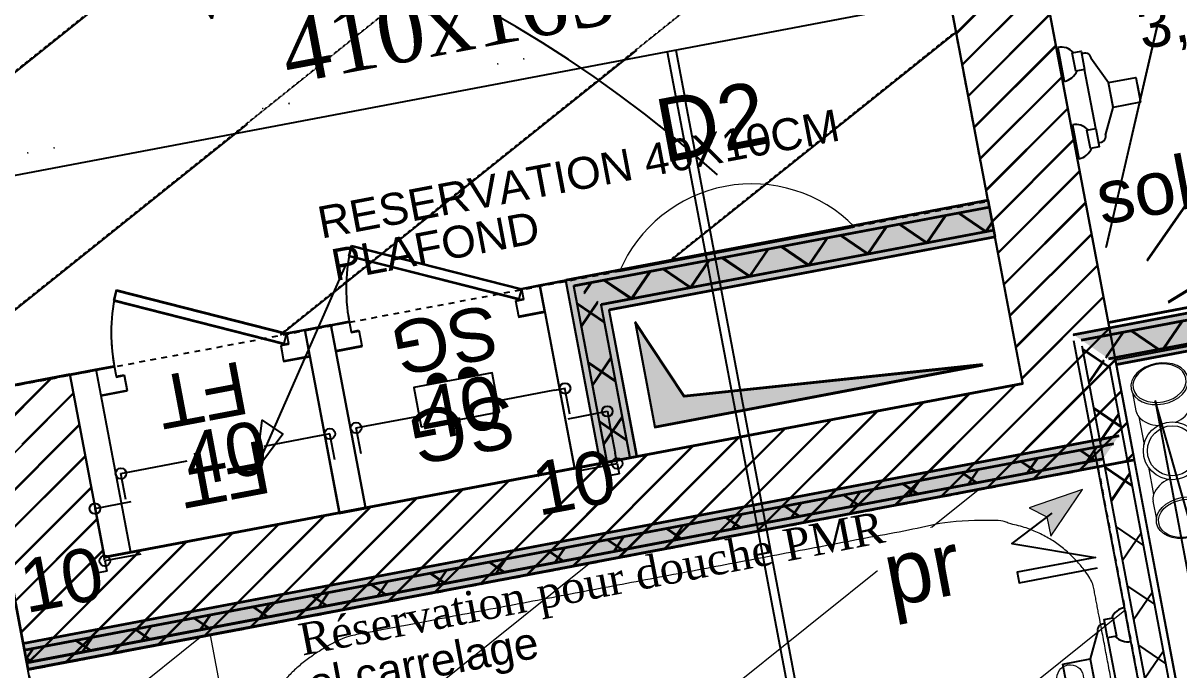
# Model space of a CAD drawing. Header units: centimetres. Extents: x 209280 to 319866, y -365283 to -277503.
# Drawn here: x 244386 to 246561, y -331885 to -330668 of the extents above; entities that cross this region are included whole.
import ezdxf

# ---------------------------------------------------------------- set-up
doc = ezdxf.new("R2010")
doc.units = ezdxf.units.CM
doc.header["$PDMODE"] = 67
doc.linetypes.add('Style de ligne -1', pattern=[0.41664, 0.20828, -0.20836])
doc.layers.get('0').update_dxf_attribs({"color": 252})
for name, color, linetype, lineweight in [('0-PROJET-CLOISONS', 7, 'Continuous', 5), ('0-PROJET-FAUX PLAFOND', 251, 'Style de ligne -1', 5), ('0-PROJET-Gaines', 7, 'Continuous', 13), ('0-PROJET-MUR BETON', 7, 'Continuous', 35), ('0-PROJET-SANITAIRES', 7, 'Continuous', 5), ('prlm-ELEC-CFO', 1, 'Continuous', 25), ('RESERAVTION', 5, 'Continuous', 25), ('RESERVATION', 5, 'Continuous', 25)]:
    doc.layers.add(name, color=color, linetype=linetype, lineweight=lineweight)
for name, color, linetype in [('3-BAT C-Niveau 1', 252, 'Continuous'), ('prlm-EAU-CHU', 42, 'Continuous'), ('prlm-GT', 242, 'Continuous'), ('prlm-MOD', 64, 'Continuous'), ('prlm-MOD-PB', 123, 'Continuous'), ('prlm-VMC', 93, 'Continuous')]:
    doc.layers.add(name, color=color, linetype=linetype)
doc.styles.add('Arial', font='arial.ttf')
doc.styles.add('Geneva', font='arial.ttf')
doc.styles.add('Helvetica', font='arial.ttf')
doc.styles.add('prlm-elec-cfo', font='comic.ttf', dxfattribs={"height": 12})
doc.styles.add('prlm-vmc', font='pala.ttf', dxfattribs={"height": 14})
doc.dimstyles.get("Standard").update_dxf_attribs({"dimtxt": 100, "dimasz": 20, "dimexe": 0.18, "dimexo": 0.0625, "dimgap": 0, "dimtad": 0, "dimtoh": 1, "dimdec": 0, "dimlfac": 0.1, "dimzin": 0, "dimdsep": 46, "dimtxsty": 'Arial', "dimblk": 'ORIGIN', "dimcen": 0.09, "dimclrd": 256, "dimclre": 256, "dimclrt": 256, "dimadec": 0, "dimazin": 0, "dimtfac": 1, "dimtdec": 0, "dimtofl": 0, "dimtmove": 0, "dimatfit": 3, "dimldrblk": 'ORIGIN', "dimfxl": 1, "dimtolj": 1, "dimtzin": 0, "dimlwd": -1, "dimlwe": 25, "dimarcsym": 0})
pattern_1 = [(45, (89146.82, 134700.79), (-31.2347524, 39.0434405), [])]
pattern_2 = [(218.65981, (88960.93, 134700.8), (-199.24783, 287.75041), [])]
pattern_3 = [(55.7236, (6518.8, 6705.9), (-1487.395, 1013.734), []), (55.7236, (6617.1, 6724.5), (-1487.395, 1013.734), []), (55.7236, (6715.3, 6743.1), (-1487.395, 1013.734), [])]

# ---------------------------------------------------------------- blocks, each defined once
blk = doc.blocks.new('xi.lumD2')
at = {"layer": 'prlm-ELEC-CFO', "color": 0}
blk.add_line((0, 22.49), (0, -22.49), dxfattribs=at)
at = {"layer": 'prlm-ELEC-CFO', "color": 0, "linetype": 'ByBlock', "lineweight": 13}
blk.add_arc((-15.08, 0), 27.08, 303.8441, 56.1559, dxfattribs=at)
blk = doc.blocks.new('xi.dchrob')
at = {"layer": 'prlm-MOD', "color": 161}
for p, q in [((8.16, -2.3), (8.16, 2.3)), ((13.38, 1.16), (13.38, -1.16))]:
    blk.add_line(p, q, dxfattribs=at)
for points in [[(0, 10.66), (0, 4.16)], [(5.77, 7.56), (8.16, 2.38)], [(4.19, -5.66), (4.19, 5.66)], [(0, -4.16), (0, -10.66)], [(5.77, -7.26), (8.16, -2.37)]]:
    blk.add_lwpolyline(points, dxfattribs=at)
for points in [[(2.5, 9.16), (4.19, 9.16), (4.19, 5.66), (2.5, 5.66)], [(13.38, -2.37), (8.16, -2.37), (8.16, 2.38), (13.38, 2.38)], [(2.5, -5.66), (4.19, -5.66), (4.19, -9.16), (2.5, -9.16)]]:
    blk.add_lwpolyline(points, close=True, dxfattribs=at)
for centre, radius, start, end in [((0, 7.41), 3.25, 32.579, 90), ((4.65, 7.56), 1.13, 0, 114.0743), ((0, 7.41), 3.25, 270, 327.421), ((0, -7.41), 3.25, 32.579, 90), ((4.65, -7.26), 1.13, 245.9257, 360), ((0, -7.41), 3.25, 270, 327.421)]:
    blk.add_arc(centre, radius, start, end, dxfattribs=at)
blk = doc.blocks.new('xi.cee2')
at = {"layer": 'prlm-EAU-CHU', "color": 0, "lineweight": 13}
for p, q in [((-8.66, 5.34), (-12.09, 5.34)), ((-2.17, 5), (-7.43, 5)), ((7.43, 5), (2.17, 5)), ((12.09, 5.34), (8.66, 5.34)), ((-12.09, -5.34), (-8.66, -5.34)), ((-7.43, -5), (-2.17, -5)), ((2.17, -5), (7.43, -5)), ((8.66, -5.34), (12.09, -5.34))]:
    blk.add_line(p, q, dxfattribs=at)
for radius in [5.45, 4.69]:
    blk.add_circle((0, 0), radius, dxfattribs=at)
for centre, radius, start, end in [((-8.8, 2.45), 2.89, 61.5716, 87.1026), ((-9.99, 0.84), 4.88, 9.9757, 58.4084), ((9.99, 0.84), 4.88, 121.5916, 170.0243), ((8.8, 2.45), 2.89, 92.8974, 118.4284), ((-9.99, -0.84), 4.88, 301.5916, 350.0243), ((9.99, -0.84), 4.88, 189.9757, 238.4084), ((-8.8, -2.45), 2.89, 272.8974, 298.4284), ((8.8, -2.45), 2.89, 241.5716, 267.1026)]:
    blk.add_arc(centre, radius, start, end, dxfattribs=at)
at = {"layer": 'prlm-EAU-CHU', "color": 0, "lineweight": 13, "extrusion": (0, 0, -1)}
for centre, major_axis, ratio in [((-12.84, 0), (0, -5.45), 0.707316), ((-12.94, 0), (0, -5.05), 0.706972)]:
    blk.add_ellipse(centre, major_axis=major_axis, ratio=ratio, dxfattribs=at)
at = {"layer": 'prlm-EAU-CHU', "color": 0, "lineweight": 13}
for centre, major_axis, ratio in [((12.84, 0), (0, -5.45), 0.707316), ((12.94, 0), (0, -5.05), 0.706972)]:
    blk.add_ellipse(centre, major_axis=major_axis, ratio=ratio, dxfattribs=at)
blk = doc.blocks.new('xi.PR')
at = {"layer": 'prlm-ELEC-CFO', "lineweight": 5}
blk.add_hatch(color=0, dxfattribs=at).paths.add_polyline_path([(-3, 6), (-0.1, 3.7), (0, 0), (7.5, 7.5)])
at = {"layer": 'prlm-ELEC-CFO', "color": 0, "lineweight": 5, "flags": 128}
blk.add_lwpolyline([(-3, 6), (-0.1, 3.7), (0, 0), (7.5, 7.5)], close=True, dxfattribs=at)
at = {"layer": 'prlm-ELEC-CFO', "color": 0}
blk.add_lwpolyline([(0.95, 4.23), (-7.5, 0), (7.5, -5.5), (-7.5, -5.5), (-7.5, -7.5), (7.5, -7.5)], dxfattribs=at)
blk = doc.blocks.new('xi.pcsg')
at = {"color": 0}
blk.add_wipeout([(-7.5, 7.5), (7.5, 7.5), (7.5, 0), (-7.5, 0)], dxfattribs=at).dxf.layer = 'prlm-ELEC-CFO'
at = {"layer": 'prlm-ELEC-CFO', "color": 0, "linetype": 'ByBlock', "lineweight": 5, "const_width": 2}
for points in [[(-2, 7.5, 1), (-4, 7.5)], [(4, 7.5, 1), (2, 7.5)]]:
    blk.add_lwpolyline(points, format="xyb", dxfattribs=at)
at = {"layer": 'prlm-ELEC-CFO', "color": 0}
blk.add_lwpolyline([(-7.5, 0), (7.5, 0), (7.5, 7.5), (-7.5, 7.5)], close=True, dxfattribs=at)
blk = doc.blocks.new('_Origin')
at = {"color": 0, "linetype": 'ByBlock', "lineweight": -2}
blk.add_line((0, 0), (-1, 0), dxfattribs=at)
blk.add_circle((0, 0), 0.5, dxfattribs=at)
blk = doc.blocks.new('*D557')
at = {"layer": 'Defpoints', "color": 0, "transparency": 16777216}
for p in [(245405.6, -331355.1), (245414.8, -331404), (245021.8, -331478.4)]:
    blk.add_point(p, dxfattribs=at)
at = {"layer": 'RESERAVTION', "transparency": 16777216}
for p, q in [((245385.9, -331358.8), (245281.2, -331378.6)), ((245032.2, -331425.8), (245136.9, -331405.9))]:
    blk.add_line(p, q, dxfattribs=at)
at = {"layer": 'RESERAVTION', "lineweight": 25, "transparency": 16777216}
for p, q in [((245414.8, -331403.9), (245405.5, -331354.9)), ((245021.8, -331478.4), (245012.5, -331429.3))]:
    blk.add_line(p, q, dxfattribs=at)
at = {"layer": 'RESERAVTION', "transparency": 16777216, "xscale": 20, "yscale": 20, "zscale": 20}
for p, rotation in [((245405.6, -331355.1), 10.72360141139326), ((245012.5, -331429.5), 190.7236014113933)]:
    blk.add_blockref('_Origin', p, dxfattribs=dict(at, rotation=rotation))
at = {"layer": 'RESERAVTION', "transparency": 16777216, "insert": (245209, -331392.3), "char_height": 100, "attachment_point": 5, "rotation": 10.7236, "style": 'Arial'}
blk.add_mtext('\\A1;40', dxfattribs=at)
blk = doc.blocks.new('*D560')
at = {"layer": 'Defpoints', "color": 0, "transparency": 16777216}
for p in [(245411.5, -331412.3), (245430.1, -331510.6), (245503.8, -331496.6)]:
    blk.add_point(p, dxfattribs=at)
at = {"layer": 'RESERAVTION', "lineweight": 25, "transparency": 16777216}
for p, q in [((245411.6, -331412.3), (245485.4, -331398.3)), ((245430.2, -331510.5), (245504, -331496.6))]:
    blk.add_line(p, q, dxfattribs=at)
at = {"layer": 'RESERAVTION', "transparency": 16777216}
for p, q in [((245488.9, -331418), (245500.1, -331476.9)), ((245507.5, -331516.2), (245487.9, -331520)), ((245503.8, -331496.6), (245507.5, -331516.2))]:
    blk.add_line(p, q, dxfattribs=at)
at = {"layer": 'RESERAVTION', "transparency": 16777216, "xscale": 20, "yscale": 20, "zscale": 20}
for p, rotation in [((245485.2, -331398.3), 100.7236014113933), ((245503.8, -331496.6), 280.7236014113932)]:
    blk.add_blockref('_Origin', p, dxfattribs=dict(at, rotation=rotation))
at = {"layer": 'RESERAVTION', "transparency": 16777216, "insert": (245422.3, -331532.4), "char_height": 100, "attachment_point": 5, "rotation": 10.7236, "style": 'Arial'}
blk.add_mtext('\\A1;10', dxfattribs=at)
blk = doc.blocks.new('*D561')
at = {"layer": 'Defpoints', "color": 0, "transparency": 16777216}
for p in [(244962.9, -331440.7), (244972.1, -331489.7), (244579.1, -331564.1)]:
    blk.add_point(p, dxfattribs=at)
at = {"layer": 'RESERAVTION', "transparency": 16777216}
for p, q in [((244943.2, -331444.4), (244838.6, -331464.3)), ((244589.5, -331511.4), (244694.2, -331491.6))]:
    blk.add_line(p, q, dxfattribs=at)
at = {"layer": 'RESERAVTION', "lineweight": 25, "transparency": 16777216}
for p, q in [((244972.1, -331489.6), (244962.8, -331440.6)), ((244579.1, -331564), (244569.8, -331515))]:
    blk.add_line(p, q, dxfattribs=at)
at = {"layer": 'RESERAVTION', "transparency": 16777216, "xscale": 20, "yscale": 20, "zscale": 20}
for p, rotation in [((244962.9, -331440.7), 10.72360141139326), ((244569.9, -331515.2), 190.7236014113933)]:
    blk.add_blockref('_Origin', p, dxfattribs=dict(at, rotation=rotation))
at = {"layer": 'RESERAVTION', "transparency": 16777216, "insert": (244766.4, -331477.9), "char_height": 100, "attachment_point": 5, "rotation": 10.7236, "style": 'Arial'}
blk.add_mtext('\\A1;40', dxfattribs=at)
blk = doc.blocks.new('*D562')
at = {"layer": 'Defpoints', "color": 0, "transparency": 16777216}
for p in [(244588.6, -331568.6), (244607.2, -331666.9), (244539.6, -331679.7)]:
    blk.add_point(p, dxfattribs=at)
at = {"layer": 'RESERAVTION', "lineweight": 25, "transparency": 16777216}
for p, q in [((244588.5, -331568.6), (244520.8, -331581.5)), ((244607.1, -331666.9), (244539.4, -331679.7))]:
    blk.add_line(p, q, dxfattribs=at)
at = {"layer": 'RESERAVTION', "transparency": 16777216}
for p, q in [((244524.7, -331601.1), (244535.9, -331660)), ((244539.6, -331679.7), (244543.3, -331699.3)), ((244543.3, -331699.3), (244523.7, -331703.1))]:
    blk.add_line(p, q, dxfattribs=at)
at = {"layer": 'RESERAVTION', "transparency": 16777216, "xscale": 20, "yscale": 20, "zscale": 20}
for p, rotation in [((244521, -331581.4), 100.7236014113933), ((244539.6, -331679.7), 280.7236014113932)]:
    blk.add_blockref('_Origin', p, dxfattribs=dict(at, rotation=rotation))
at = {"layer": 'RESERAVTION', "transparency": 16777216, "insert": (244458.1, -331715.5), "char_height": 100, "attachment_point": 5, "rotation": 10.7236, "style": 'Arial'}
blk.add_mtext('\\A1;10', dxfattribs=at)
blk = doc.blocks.new('Baignoire 175x75')
at = {"linetype": 'Continuous', "lineweight": 18, "flags": 128}
blk.add_lwpolyline([(0, 0), (170, 0), (170, -75), (0, -75)], close=True, dxfattribs=at)
at = {"linetype": 'Continuous', "lineweight": 18}
blk.add_ellipse((12.5, -37), major_axis=(2.5, 0), ratio=1, dxfattribs=at)
blk.add_open_spline([(140.1, -5), (146.77, -5), (158.33, -10.35), (165, -19.6), (165, -37.5), (165, -55.4), (158.33, -64.65), (146.77, -70), (85, -70), (23.23, -70), (11.67, -64.65), (5, -55.4), (5, -37.5), (5, -19.6), (11.67, -10.35), (23.23, -5), (83.33, -5), (140.1, -5)], degree=2, knots=[0, 0, 0, 0.017264, 0.034528, 0.051791, 0.150116, 0.16738, 0.184644, 0.201908, 0.504316, 0.52158, 0.538843, 0.556107, 0.654432, 0.671696, 0.68896, 0.706224, 1, 1, 1], dxfattribs=at)
blk = doc.blocks.new('Groupe-166-1')
at = {"linetype": 'Continuous'}
for p, q in [((15746.32, -46579.07), (15756.02, -46537.15)), ((15754.02, -46581.59), (15779.63, -46544.7)), ((15758.04, -46589.42), (15791.79, -46568.74))]:
    blk.add_line(p, q, dxfattribs=at)
at = {"linetype": 'Continuous', "flags": 128}
blk.add_lwpolyline([(15810.45, -46499.81), (15825.34, -46578.41), (15746.74, -46593.3), (15731.85, -46514.7)], close=True, dxfattribs=at)

msp = doc.modelspace()

# ---------------------------------------------------------------- hatches: boundary and pattern name
at = {"linetype": 'Continuous'}
h = msp.add_hatch(dxfattribs=at)
h.set_pattern_fill('02_ISOLANT', color=256, scale=10, angle=-169.276405, style=0, pattern_type=2)
h.set_pattern_definition([(235.723595, (88960.93, 134700.79), (66.106423, -45.054865), []), (325.723595, (88960.93, 134700.79), (-45.054865, -66.106423), [])])
h.paths.add_polyline_path([(247180.717, -331158.465), (247215.761, -331107.047), (246376.675, -331265.952), (246428.094, -331300.996)])
h = msp.add_hatch(dxfattribs=at)
h.set_pattern_fill('02_ISOLANT', color=256, scale=10, angle=100.723595, style=0, pattern_type=2)
h.set_pattern_definition([(145.723595, (88960.93, 134700.79), (-45.054865, -66.106423), []), (235.723595, (88960.93, 134700.79), (-66.106423, 45.054865), [])])
h.paths.add_polyline_path([(246572.715, -332301.124), (246607.759, -332249.705), (246429.955, -331310.821), (246378.536, -331275.777)])
h = msp.add_hatch(dxfattribs=at)
h.set_pattern_fill('02_ISOLANT', color=256, scale=10, angle=10.723595, style=0, pattern_type=2)
h.set_pattern_definition([(55.723595, (88960.93, 134700.79), (-66.106423, 45.054865), []), (145.723595, (88960.93, 134700.79), (45.054865, 66.106423), [])])
h.paths.add_polyline_path([(244388.387, -331848.383), (244392.852, -331871.964), (246418.783, -331488.296), (246437.898, -331460.249)])
at = {"layer": '0-PROJET-Gaines', "lineweight": 25}
msp.add_hatch(color=256, dxfattribs=at).paths.add_polyline_path([(245537.595, -331229.764), (245574.876, -331426.625), (246191.31, -331309.886), (245629.942, -331369.266)])
at = {"layer": '3-BAT C-Niveau 1', "linetype": 'Continuous'}
h = msp.add_hatch(dxfattribs=at)
h.set_pattern_fill('MURS MACONNERIE-2', color=256, scale=10, style=0, pattern_type=2)
h.set_pattern_definition(pattern_1)
h.paths.add_polyline_path([(246266.896, -331347.307), (246477.251, -331490.7), (246114.332, -329574.329), (245970.968, -329784.678)])
at = {"layer": '3-BAT C-Niveau 1', "linetype": 'Continuous', "lineweight": 18}
h = msp.add_hatch(dxfattribs=at)
h.set_pattern_fill('BA 13', color=9, scale=10, style=0, pattern_type=2)
h.set_pattern_definition(pattern_2)
h.paths.add_polyline_path([(245970.968, -329784.679), (237681.846, -331354.568), (237912.586, -332572.975), (246201.704, -331003.062)])
at = {"layer": '3-BAT C-Niveau 1', "linetype": 'Continuous'}
h = msp.add_hatch(dxfattribs=at)
h.set_pattern_fill('02_ISOLANT', color=256, scale=10, angle=-169.276405, style=0, pattern_type=2)
h.set_pattern_definition([(235.723595, (88960.93, 134700.79), (66.106423, -45.054865), []), (325.723595, (88960.93, 134700.79), (-45.054865, -66.106423), [])])
h.paths.add_polyline_path([(246212.212, -331058.549), (246204.024, -331015.317), (245422.115, -331163.394), (245473.527, -331198.44)])
h = msp.add_hatch(dxfattribs=at)
h.set_pattern_fill('02_ISOLANT', color=256, scale=10, angle=100.714111, style=0, pattern_type=2)
h.set_pattern_definition([(145.714111, (88960.93, 134700.79), (-45.065806, -66.098965), []), (235.714111, (88960.93, 134700.79), (-66.098965, 45.065806), [])])
h.paths.add_polyline_path([(245484.907, -331495.265), (245528.14, -331487.085), (245473.527, -331198.44), (245422.115, -331163.394)])
h = msp.add_hatch(dxfattribs=at)
h.set_pattern_fill('MURS MACONNERIE-2', color=256, scale=10, style=0, pattern_type=2)
h.set_pattern_definition(pattern_1)
h.paths.add_polyline_path([(244330.134, -331540.786), (244473.498, -331330.436), (243036.386, -331602.594), (243069.878, -331779.451)])
h = msp.add_hatch(dxfattribs=at)
h.set_pattern_fill('MURS MACONNERIE-2', color=256, scale=10, style=0, pattern_type=2)
h.set_pattern_definition(pattern_1)
h.paths.add_polyline_path([(244473.498, -331330.436), (244330.134, -331540.786), (244395.251, -331884.629), (244538.62, -331674.309)])
h = msp.add_hatch(dxfattribs=at)
h.set_pattern_fill('MURS MACONNERIE-2', color=256, scale=10, style=0, pattern_type=2)
h.set_pattern_definition(pattern_1)
h.paths.add_polyline_path([(246477.251, -331490.7), (246266.896, -331347.307), (244538.62, -331674.309), (244395.251, -331884.629)])
at = {"layer": '3-BAT C-Niveau 1', "linetype": 'Continuous', "lineweight": 18}
h = msp.add_hatch(dxfattribs=at)
h.set_pattern_fill('BA 13', color=9, scale=10, style=0, pattern_type=2)
h.set_pattern_definition(pattern_2)
h.paths.add_polyline_path([(246408.426, -331503.471), (246520.896, -332097.359), (246562.361, -332316.316), (247230.085, -332189.863), (247230.07, -332189.785), (249696.52, -331722.657), (249967.919, -333155.76), (247513.039, -333620.873), (247493.323, -333516.781), (246259.599, -333750.42), (246287.513, -333897.8), (245732.232, -334002.959), (245741.653, -334052.522), (247481.412, -333722.59), (247704.693, -334901.614), (244779.661, -335455.533), (244908.283, -336115.278), (243821.031, -336321.18), (243695.772, -335659.761), (242737.804, -335841.18), (242514.7, -334663.095), (243942.955, -334392.615), (243933.668, -334343.567), (243894.394, -334351.007), (243602.567, -332810.333), (244486.359, -332640.133), (244778.648, -334183.547), (244828.817, -334174.046), (244395.268, -331884.72)])
at = {"layer": 'RESERAVTION'}
h = msp.add_hatch(dxfattribs=at)
h.set_pattern_fill('JIS_RC_18', color=256, scale=100)
h.set_pattern_definition(pattern_3)
h.paths.add_polyline_path([(244960.544, -331498.476), (244644.606, -331558.308), (244637.042, -331568.527), (244640.424, -331560.825), (244640.65, -331559.057), (244579.861, -331570.569), (244597.972, -331666.207), (244978.656, -331594.114)])

# ---------------------------------------------------------------- linework, layer by layer
at = {"lineweight": 25}
for p, q in [((246145.641, -330703.816), (246145.592, -330703.825)), ((244444.008, -330902.791), (244443.959, -330902.8)), ((244444.008, -330902.791), (244444.057, -330902.782)), ((244394.881, -330912.094), (244394.93, -330912.085)), ((246370.626, -330924.466), (246370.676, -330924.457)), ((245812.205, -331601.249), (245812.215, -331601.299))]:
    msp.add_line(p, q, dxfattribs=at)
at = {"linetype": 'Continuous', "lineweight": 18}
for p, q in [((244998.651, -331107.489), (245003.583, -331088.107)), ((244998.709, -331107.8), (245003.641, -331088.417)), ((245003.583, -331088.107), (245323.392, -331169.485)), ((245003.641, -331088.417), (245323.45, -331169.795)), ((245318.46, -331188.867), (244998.651, -331107.489)), ((245318.518, -331189.178), (244998.709, -331107.8)), ((245357.781, -331162.972), (245323.392, -331169.485)), ((245357.839, -331163.283), (245323.45, -331169.795)), ((245367.084, -331212.099), (245357.781, -331162.972)), ((245367.143, -331212.41), (245357.839, -331163.283)), ((244556.51, -331191.221), (244561.442, -331171.839)), ((244556.568, -331191.532), (244561.5, -331172.149)), ((244561.442, -331171.839), (244881.25, -331253.217)), ((244561.5, -331172.149), (244881.309, -331253.527)), ((245327.113, -331189.135), (245312.375, -331191.926)), ((245327.172, -331189.446), (245312.434, -331192.237)), ((245323.392, -331169.485), (245318.46, -331188.867)), ((245323.45, -331169.795), (245318.518, -331189.178)), ((245323.392, -331169.485), (245327.113, -331189.135)), ((245323.45, -331169.795), (245327.172, -331189.446)), ((244876.318, -331272.599), (244556.51, -331191.221)), ((244876.377, -331272.91), (244556.568, -331191.532)), ((245312.375, -331191.926), (245317.957, -331221.402)), ((245312.434, -331192.237), (245318.016, -331221.713)), ((245317.957, -331221.402), (245367.084, -331212.099)), ((244964.766, -331237.401), (244999.155, -331230.888)), ((244964.824, -331237.711), (244999.213, -331231.199)), ((244999.155, -331230.888), (245002.876, -331250.539)), ((244999.213, -331231.199), (245002.935, -331250.85)), ((245318.016, -331221.713), (245367.143, -331212.41)), ((244881.25, -331253.217), (244876.318, -331272.599)), ((244881.309, -331253.527), (244876.377, -331272.91)), ((244915.639, -331246.704), (244881.25, -331253.217)), ((244881.25, -331253.217), (244884.972, -331272.867)), ((244915.698, -331247.015), (244881.309, -331253.527)), ((244881.309, -331253.527), (244885.03, -331273.178)), ((244924.943, -331295.831), (244915.639, -331246.704)), ((244925.001, -331296.142), (244915.698, -331247.015)), ((244964.766, -331237.401), (244974.07, -331286.527)), ((244964.824, -331237.711), (244974.128, -331286.838)), ((245002.876, -331250.539), (245017.614, -331247.748)), ((245002.935, -331250.85), (245017.673, -331248.058)), ((245017.614, -331247.748), (245023.196, -331277.224)), ((245017.673, -331248.058), (245023.255, -331277.535)), ((244884.972, -331272.867), (244870.234, -331275.658)), ((244870.234, -331275.658), (244875.816, -331305.134)), ((244885.03, -331273.178), (244870.292, -331275.969)), ((244870.292, -331275.969), (244875.874, -331305.445)), ((245023.196, -331277.224), (244974.07, -331286.527)), ((244875.816, -331305.134), (244924.943, -331295.831)), ((244875.874, -331305.445), (244925.001, -331296.142)), ((245023.255, -331277.535), (244974.128, -331286.838)), ((244522.625, -331321.133), (244557.014, -331314.62)), ((244522.683, -331321.443), (244557.072, -331314.931)), ((244557.014, -331314.62), (244560.735, -331334.271)), ((244557.072, -331314.931), (244560.793, -331334.582)), ((244522.625, -331321.133), (244531.928, -331370.259)), ((244522.683, -331321.443), (244531.987, -331370.57)), ((244560.735, -331334.271), (244575.473, -331331.48)), ((244560.793, -331334.582), (244575.531, -331331.791)), ((244575.473, -331331.48), (244581.055, -331360.956)), ((244575.531, -331331.791), (244581.114, -331361.267)), ((244581.055, -331360.956), (244531.928, -331370.259)), ((244581.114, -331361.267), (244531.987, -331370.57)), ((245422.906, -331506.86), (245029.891, -331581.288)), ((245422.964, -331507.17), (245029.949, -331581.599)), ((244980.764, -331590.592), (244587.75, -331665.02)), ((244980.823, -331590.903), (244587.808, -331665.331))]:
    msp.add_line(p, q, dxfattribs=at)
at = {"linetype": 'Continuous', "lineweight": 25}
for p, q in [((247226.115, -331091.855), (246361.484, -331255.598)), ((247170.363, -331173.657), (246443.286, -331311.35)), ((246562.361, -332316.316), (246363.344, -331265.423)), ((246618.113, -332234.513), (246445.147, -331321.175)), ((244385.968, -331835.61), (246448.252, -331445.058)), ((244395.271, -331884.737), (246408.429, -331503.488))]:
    msp.add_line(p, q, dxfattribs=at)
at = {"linetype": 'Continuous'}
for p, q in [((247215.761, -331107.047), (246376.675, -331265.952)), ((247215.761, -331107.047), (246376.675, -331265.952)), ((247180.717, -331158.465), (246428.094, -331300.996)), ((247180.717, -331158.465), (246428.094, -331300.996)), ((247170.363, -331173.657), (246443.286, -331311.35)), ((246562.361, -332316.316), (246363.344, -331265.423)), ((246572.715, -332301.124), (246378.536, -331275.777)), ((246572.715, -332301.124), (246378.536, -331275.777)), ((246607.759, -332249.705), (246429.955, -331310.821)), ((246607.759, -332249.705), (246429.955, -331310.821)), ((244385.968, -331835.61), (246448.252, -331445.058)), ((244388.387, -331848.383), (246437.898, -331460.249)), ((244388.387, -331848.383), (246437.898, -331460.249)), ((244318.156, -331483.237), (244463.226, -332249.266)), ((244392.852, -331871.964), (246418.783, -331488.296)), ((244392.852, -331871.964), (246418.783, -331488.296))]:
    msp.add_line(p, q, dxfattribs=at)
at = {"linetype": 'Continuous', "lineweight": 18, "flags": 128}
for points in [[(245357.781, -331162.972), (245422.906, -331506.86), (245472.032, -331497.556), (245406.907, -331153.668)], [(245357.839, -331163.283), (245422.964, -331507.17), (245472.091, -331497.867), (245406.966, -331153.979)], [(244915.639, -331246.704), (244964.766, -331237.401), (245029.891, -331581.288), (244980.764, -331590.592)], [(244915.639, -331246.704), (244980.764, -331590.592), (245029.891, -331581.288), (244964.766, -331237.401)], [(244915.698, -331247.015), (244964.824, -331237.711), (245029.949, -331581.599), (244980.823, -331590.903)], [(244915.698, -331247.015), (244980.823, -331590.903), (245029.949, -331581.599), (244964.824, -331237.711)], [(244473.498, -331330.436), (244522.625, -331321.133), (244587.75, -331665.02), (244538.623, -331674.324)], [(244473.556, -331330.747), (244522.683, -331321.443), (244587.808, -331665.331), (244538.681, -331674.635)]]:
    msp.add_lwpolyline(points, close=True, dxfattribs=at)
at = {"linetype": 'Continuous', "flags": 128}
msp.add_lwpolyline([(246516.233, -331377.665), (246663.863, -332157.214), (247238.646, -332048.362), (246712.771, -332066.144)], close=True, dxfattribs=at)
at = {"lineweight": 25}
for centre in [(246145.641, -330703.816), (244444.008, -330902.791), (244444.008, -330902.791), (244394.881, -330912.094), (246370.626, -330924.466), (245812.205, -331601.249)]:
    msp.add_circle(centre, 0.025, dxfattribs=at)
at = {"linetype": 'Continuous', "lineweight": 18}
for centre, start, end in [((245323.392, -331169.485), 165.723595, 190.723595), ((245323.45, -331169.795), 165.723601, 190.723601), ((244881.25, -331253.217), 165.723595, 190.723595), ((244881.309, -331253.527), 165.723601, 190.723601)]:
    msp.add_arc(centre, 330, start, end, dxfattribs=at)
at = {"layer": '0-PROJET-CLOISONS', "lineweight": 25}
for p, q in [((246402.529, -331489.455), (246374.482, -331470.34)), ((246386.682, -331492.456), (246405.797, -331464.409)), ((246291.368, -331510.506), (246263.321, -331491.391)), ((246275.521, -331513.507), (246294.636, -331485.461)), ((246180.207, -331531.558), (246152.16, -331512.443)), ((246164.36, -331534.559), (246183.475, -331506.512)), ((246069.045, -331552.609), (246040.999, -331533.494)), ((246053.198, -331555.611), (246072.313, -331527.564)), ((245957.884, -331573.661), (245929.837, -331554.546)), ((245942.037, -331576.662), (245961.152, -331548.616)), ((245846.723, -331594.713), (245818.676, -331575.597)), ((245830.876, -331597.714), (245849.991, -331569.667)), ((245735.561, -331615.764), (245707.515, -331596.649)), ((245719.714, -331618.765), (245738.83, -331590.719)), ((245624.4, -331636.816), (245596.353, -331617.701)), ((245608.553, -331639.817), (245627.668, -331611.77)), ((245513.239, -331657.867), (245485.192, -331638.752)), ((245497.392, -331660.868), (245516.507, -331632.822)), ((245402.078, -331678.919), (245374.031, -331659.804)), ((245386.231, -331681.92), (245405.346, -331653.873)), ((245290.916, -331699.97), (245262.87, -331680.855)), ((245275.069, -331702.972), (245294.184, -331674.925)), ((245179.755, -331721.022), (245151.708, -331701.907)), ((245163.908, -331724.023), (245183.023, -331695.977)), ((245068.594, -331742.074), (245040.547, -331722.958)), ((245052.747, -331745.075), (245071.862, -331717.028)), ((244957.432, -331763.125), (244929.386, -331744.01)), ((244941.585, -331766.126), (244960.701, -331738.08)), ((244846.271, -331784.177), (244818.224, -331765.062)), ((244830.424, -331787.178), (244849.539, -331759.131)), ((244735.11, -331805.228), (244707.063, -331786.113)), ((244719.263, -331808.229), (244738.378, -331780.183)), ((244623.949, -331826.28), (244595.902, -331807.165)), ((244608.102, -331829.281), (244627.217, -331801.234)), ((244512.787, -331847.331), (244484.741, -331828.216)), ((244496.94, -331850.333), (244516.055, -331822.286)), ((244401.626, -331868.383), (244391.471, -331861.462)), ((244391.704, -331862.691), (244404.894, -331843.338))]:
    msp.add_line(p, q, dxfattribs=at)
at = {"layer": '0-PROJET-FAUX PLAFOND', "lineweight": 25}
msp.add_line((246201.94, -331001.098), (245971.204, -329782.715), dxfattribs=at)
at = {"layer": '0-PROJET-Gaines', "lineweight": 25}
for p, q in [((246201.841, -331000.58), (245407.161, -331151.076)), ((246204.26, -331013.353), (245422.351, -331161.43)), ((246204.26, -331013.353), (245422.351, -331161.43)), ((246201.841, -331000.58), (246214.866, -331069.358)), ((246121.674, -331028.993), (246086.629, -331080.412)), ((246146.241, -331024.341), (246197.66, -331059.385)), ((246212.447, -331056.585), (245473.763, -331196.476)), ((246212.447, -331056.585), (245473.763, -331196.476)), ((246010.512, -331050.045), (245975.468, -331101.463)), ((246035.08, -331045.392), (246086.498, -331080.437)), ((246209.672, -331041.928), (246197.791, -331059.36)), ((246214.866, -331069.358), (245488.952, -331206.83)), ((246214.866, -331069.358), (245488.952, -331206.83)), ((245899.351, -331071.096), (245864.307, -331122.515)), ((245923.918, -331066.444), (245975.337, -331101.488)), ((244998.887, -331105.525), (245003.819, -331086.143)), ((245003.819, -331086.143), (245323.628, -331167.521)), ((245788.19, -331092.148), (245753.145, -331143.567)), ((245812.757, -331087.495), (245864.176, -331122.54)), ((247226.351, -331089.891), (246361.719, -331253.634)), ((245318.696, -331186.903), (244998.887, -331105.525)), ((245677.029, -331113.199), (245641.984, -331164.618)), ((245701.596, -331108.547), (245753.014, -331143.591)), ((247215.997, -331105.083), (246376.911, -331263.988)), ((247215.997, -331105.083), (246376.911, -331263.988)), ((245565.867, -331134.251), (245530.823, -331185.67)), ((245590.434, -331129.599), (245641.853, -331164.643)), ((245323.628, -331167.521), (245318.696, -331186.903)), ((245358.017, -331161.008), (245323.628, -331167.521)), ((245323.628, -331167.521), (245327.349, -331187.171)), ((245367.32, -331210.135), (245358.017, -331161.008)), ((245472.37, -331495.718), (245407.161, -331151.076)), ((245472.37, -331495.718), (245407.161, -331151.076)), ((245485.143, -331493.301), (245422.351, -331161.43)), ((245485.143, -331493.301), (245422.351, -331161.43)), ((245454.706, -331155.303), (245441.591, -331174.545)), ((245479.273, -331150.65), (245530.692, -331185.695)), ((247180.953, -331156.501), (246428.33, -331299.032)), ((247180.953, -331156.501), (246428.33, -331299.032)), ((244556.746, -331189.257), (244561.678, -331169.875)), ((244876.554, -331270.635), (244556.746, -331189.257)), ((244561.678, -331169.875), (244881.486, -331251.253)), ((245327.349, -331187.171), (245312.611, -331189.962)), ((245312.611, -331189.962), (245318.193, -331219.439)), ((247170.599, -331171.693), (246443.522, -331309.386)), ((247170.599, -331171.693), (246443.522, -331309.386)), ((245318.193, -331219.439), (245367.32, -331210.135)), ((245480.038, -331229.643), (245428.625, -331194.59)), ((245467.101, -331191.935), (245436.59, -331236.687)), ((245528.376, -331485.121), (245473.763, -331196.476)), ((245528.376, -331485.121), (245473.763, -331196.476)), ((245541.15, -331482.704), (245488.952, -331206.83)), ((244965.002, -331235.437), (244999.391, -331228.924)), ((244999.391, -331228.924), (245003.112, -331248.575)), ((245537.595, -331229.764), (245574.876, -331426.625)), ((245629.942, -331369.266), (245537.595, -331229.764)), ((246566.919, -331228.004), (246531.875, -331279.423)), ((244881.486, -331251.253), (244876.554, -331270.635)), ((244915.875, -331244.74), (244881.486, -331251.253)), ((244881.486, -331251.253), (244885.208, -331270.903)), ((244925.179, -331293.867), (244915.875, -331244.74)), ((244965.002, -331235.437), (244974.306, -331284.564)), ((245003.112, -331248.575), (245017.85, -331245.784)), ((245017.85, -331245.784), (245023.432, -331275.26)), ((246455.758, -331249.056), (246423.801, -331295.945)), ((246471.561, -331246.063), (246522.98, -331281.107)), ((244885.208, -331270.903), (244870.47, -331273.695)), ((244870.47, -331273.695), (244876.052, -331303.171)), ((245023.432, -331275.26), (244974.306, -331284.564)), ((244876.052, -331303.171), (244925.179, -331293.867)), ((245492.676, -331296.438), (245457.623, -331347.851)), ((246431.457, -331315.543), (246380.038, -331280.499)), ((244522.861, -331319.169), (244557.25, -331312.656)), ((244522.861, -331319.169), (244532.164, -331368.296)), ((244557.25, -331312.656), (244560.971, -331332.307)), ((245501.071, -331340.808), (245449.658, -331305.755)), ((245574.876, -331426.625), (246191.31, -331309.886)), ((246191.31, -331309.886), (245629.942, -331369.266)), ((246419.818, -331301.788), (246391.843, -331342.834)), ((244560.971, -331332.307), (244575.709, -331329.516)), ((244575.709, -331329.516), (244581.291, -331358.992)), ((244581.291, -331358.992), (244532.164, -331368.296)), ((245513.709, -331407.603), (245478.656, -331459.016)), ((246452.509, -331426.705), (246401.09, -331391.66)), ((246447.939, -331402.577), (246412.895, -331453.995)), ((245522.104, -331451.973), (245470.692, -331416.92)), ((245541.15, -331482.704), (245472.37, -331495.718)), ((245423.142, -331504.896), (245030.127, -331579.324)), ((246473.56, -331537.866), (246422.141, -331502.822)), ((246468.991, -331513.738), (246433.946, -331565.157)), ((244981, -331588.628), (244587.986, -331663.056))]:
    msp.add_line(p, q, dxfattribs=at)
at = {"layer": '0-PROJET-Gaines', "lineweight": 25, "flags": 128}
for points in [[(245358.017, -331161.008), (245423.142, -331504.896), (245472.268, -331495.592), (245407.143, -331151.705)], [(244915.875, -331244.74), (244965.002, -331235.437), (245030.127, -331579.324), (244981, -331588.628)], [(244915.875, -331244.74), (244981, -331588.628), (245030.127, -331579.324), (244965.002, -331235.437)], [(244473.734, -331328.472), (244522.861, -331319.169), (244587.986, -331663.056), (244538.859, -331672.36)]]:
    msp.add_lwpolyline(points, close=True, dxfattribs=at)
at = {"layer": '0-PROJET-Gaines', "lineweight": 25}
for centre in [(245323.628, -331167.521), (244881.486, -331251.253)]:
    msp.add_arc(centre, 330, 165.723601, 190.723601, dxfattribs=at)
for points in [[(246201.841, -331000.58), (246214.866, -331069.358), (245407.161, -331151.076), (245488.952, -331206.83)], [(247226.351, -331089.891), (247170.599, -331171.693), (246361.719, -331253.634), (246443.522, -331309.386)], [(245541.15, -331482.704), (245472.37, -331495.718), (245488.952, -331206.83), (245407.161, -331151.076)]]:
    msp.add_solid(points, dxfattribs=at)
at = {"layer": '0-PROJET-MUR BETON', "lineweight": 25}
for p, q in [((246477.487, -331488.736), (246114.567, -329572.365)), ((246477.487, -331488.736), (246114.567, -329572.365)), ((246267.132, -331345.343), (245971.204, -329782.714)), ((246267.132, -331345.343), (245971.204, -329782.714)), ((246142.22, -330685.755), (246296.25, -330531.726)), ((246153.41, -330744.843), (246307.44, -330590.814)), ((246164.6, -330803.931), (246318.63, -330649.902)), ((246175.79, -330863.02), (246329.82, -330708.99)), ((246186.98, -330922.108), (246341.01, -330768.078)), ((246198.17, -330981.196), (246352.2, -330827.166)), ((246209.361, -331040.284), (246363.39, -330886.255)), ((246220.551, -331099.372), (246374.58, -330945.343)), ((246231.741, -331158.46), (246385.77, -331004.431)), ((246242.931, -331217.548), (246396.96, -331063.519)), ((246254.121, -331276.637), (246408.15, -331122.607)), ((246265.311, -331335.725), (246419.34, -331181.695)), ((246302.12, -331369.193), (246430.53, -331240.783)), ((246343.911, -331397.681), (246441.72, -331299.872)), ((244473.734, -331328.472), (243036.622, -331600.631)), ((244473.734, -331328.472), (243036.622, -331600.631)), ((244212.696, -331561.107), (244438.695, -331335.108)), ((244473.734, -331328.472), (244538.856, -331672.345)), ((244473.734, -331328.472), (244538.856, -331672.345)), ((244384.113, -331459.968), (244480.401, -331363.679)), ((246027.079, -331573.956), (246253.023, -331348.013)), ((246385.702, -331426.168), (246452.91, -331358.96)), ((245940.401, -331590.357), (246166.345, -331364.413)), ((246113.757, -331557.556), (246302.12, -331369.193)), ((246200.436, -331541.156), (246343.911, -331397.681)), ((244337.562, -331576.797), (244491.591, -331422.768)), ((245680.366, -331639.557), (245906.309, -331413.613)), ((246287.114, -331524.756), (246385.702, -331426.168)), ((246427.492, -331454.656), (246464.1, -331418.048)), ((245507.009, -331672.357), (245732.953, -331446.414)), ((245593.687, -331655.957), (245819.631, -331430.013)), ((245420.331, -331688.758), (245646.274, -331462.814)), ((246373.793, -331508.356), (246427.492, -331454.656)), ((244348.752, -331635.885), (244502.781, -331481.856)), ((245333.652, -331705.158), (245559.596, -331479.214)), ((246460.471, -331491.956), (246469.283, -331483.143)), ((246469.283, -331483.143), (246475.29, -331477.136)), ((245160.296, -331737.958), (245386.239, -331512.014)), ((245246.974, -331721.558), (245472.918, -331495.614)), ((245073.617, -331754.358), (245299.561, -331528.414)), ((244330.37, -331538.822), (244395.487, -331882.665)), ((244330.37, -331538.822), (244395.487, -331882.665)), ((244359.942, -331694.973), (244513.972, -331540.944)), ((244986.939, -331770.758), (245212.883, -331544.815)), ((244813.582, -331803.559), (245039.526, -331577.615)), ((244900.261, -331787.159), (245126.204, -331561.215)), ((244371.132, -331754.062), (244525.162, -331600.032)), ((244726.904, -331819.959), (244952.848, -331594.015)), ((244640.226, -331836.359), (244866.169, -331610.415)), ((244466.869, -331869.159), (244692.813, -331643.216)), ((244553.547, -331852.759), (244779.491, -331626.815)), ((244382.322, -331813.15), (244536.352, -331659.12)), ((244422.045, -331843.705), (244606.134, -331659.616)), ((244393.512, -331872.238), (244422.045, -331843.705))]:
    msp.add_line(p, q, dxfattribs=at)
at = {"layer": '0-PROJET-SANITAIRES', "lineweight": 25}
for p, q in [((246424.317, -331087.899), (246521.324, -330668.759)), ((246501.345, -331113.136), (246757.416, -330744.288)), ((246541.548, -331191.416), (246879.069, -330984.656))]:
    msp.add_line(p, q, dxfattribs=at)
at = {"layer": '0-PROJET-SANITAIRES', "lineweight": 25, "flags": 128}
msp.add_lwpolyline([(247065.706, -330295.356), (247214.563, -331081.385), (246428.534, -331230.243), (246279.677, -330444.214)], close=True, dxfattribs=at)
at = {"layer": '3-BAT C-Niveau 1', "linetype": 'Continuous', "lineweight": 18}
for p, q in [((246477.251, -331490.7), (246114.332, -329574.329)), ((246266.896, -331347.307), (245970.968, -329784.678))]:
    msp.add_line(p, q, dxfattribs=at)
at = {"layer": '3-BAT C-Niveau 1', "linetype": 'Continuous'}
for p, q in [((246477.251, -331490.7), (246114.332, -329574.329)), ((246266.896, -331347.307), (245970.968, -329784.678)), ((246204.024, -331015.317), (245422.115, -331163.394)), ((246204.024, -331015.317), (245422.115, -331163.394)), ((246212.212, -331058.549), (245473.527, -331198.44)), ((246212.212, -331058.549), (245473.527, -331198.44)), ((246214.63, -331071.322), (245488.716, -331208.794)), ((245472.134, -331497.682), (245406.925, -331153.039)), ((245484.907, -331495.265), (245422.115, -331163.394)), ((245484.907, -331495.265), (245422.115, -331163.394)), ((245528.14, -331487.085), (245473.527, -331198.44)), ((245528.14, -331487.085), (245473.527, -331198.44))]:
    msp.add_line(p, q, dxfattribs=at)
at = {"layer": '3-BAT C-Niveau 1', "linetype": 'Continuous', "lineweight": 25}
for p, q in [((246201.605, -331002.544), (245406.925, -331153.039)), ((246201.605, -331002.544), (246214.63, -331071.322)), ((246214.63, -331071.322), (245488.716, -331208.794)), ((245472.134, -331497.682), (245406.925, -331153.039)), ((245540.914, -331484.668), (245488.716, -331208.794)), ((244473.498, -331330.436), (243036.386, -331602.594)), ((244473.498, -331330.436), (243036.386, -331602.594)), ((244473.498, -331330.436), (244538.62, -331674.309)), ((244473.498, -331330.436), (244538.62, -331674.309)), ((246266.896, -331347.307), (244538.62, -331674.309)), ((246266.896, -331347.307), (244538.62, -331674.309)), ((246477.251, -331490.7), (244395.251, -331884.629)), ((246477.251, -331490.7), (244395.251, -331884.629)), ((245540.914, -331484.668), (245472.134, -331497.682)), ((244330.134, -331540.786), (244395.251, -331884.629)), ((244330.134, -331540.786), (244395.251, -331884.629))]:
    msp.add_line(p, q, dxfattribs=at)
at = {"layer": '3-BAT C-Niveau 1', "linetype": 'Style de ligne -1', "ltscale": 50.8}
for p, q in [((244395.268, -331884.72), (246408.426, -331503.471)), ((246408.426, -331503.471), (246520.896, -332097.359))]:
    msp.add_line(p, q, dxfattribs=at)
at = {"layer": '3-BAT C-Niveau 1', "color": 1, "linetype": 'Style de ligne -1', "ltscale": 50.8}
msp.add_line((244828.817, -334174.046), (244395.268, -331884.72), dxfattribs=at)
at = {"layer": '3-BAT C-Niveau 1', "linetype": 'Style de ligne -1', "ltscale": 50.8, "flags": 128}
msp.add_lwpolyline([(245970.968, -329784.679), (237681.846, -331354.568), (237912.586, -332572.975), (246201.704, -331003.062)], close=True, dxfattribs=at)
at = {"layer": '3-BAT C-Niveau 1', "linetype": 'Continuous', "flags": 128}
msp.add_lwpolyline([(245537.359, -331231.728), (245574.64, -331428.589), (246191.074, -331311.85), (245629.706, -331371.23)], close=True, dxfattribs=at)
at = {"layer": 'prlm-GT', "ltscale": 50}
msp.add_lwpolyline([(246441.478, -331301.525), (247126.975, -331171.706), (247303.723, -332105.011), (246618.226, -332234.829)], close=True, dxfattribs=at)
at = {"layer": 'RESERVATION'}
msp.add_lwpolyline([(244992.211, -331123.291), (244824.046, -331506.208), (244835.661, -331415.038), (244874.346, -331441.376), (244822.602, -331511.29)], dxfattribs=at)

# ---------------------------------------------------------------- block references
at = {"xscale": 10, "yscale": 10, "zscale": 10}
msp.add_blockref('Groupe-166-1', (88960.928, 134700.79), dxfattribs=at)
at = {"xscale": 10, "yscale": 10, "zscale": 10, "rotation": 190.7235947438938}
msp.add_blockref('Baignoire 175x75', (246547.982, -332240.388), dxfattribs=at)
at = {"layer": 'prlm-EAU-CHU', "ltscale": 50, "xscale": 10, "yscale": 10, "zscale": 10, "rotation": 280.7236014113937}
msp.add_blockref('xi.cee2', (246548.417, -331472.502), dxfattribs=at)
at = {"layer": 'prlm-ELEC-CFO', "xscale": 10, "yscale": 10, "zscale": 10, "rotation": 10.72360141139323}
msp.add_blockref('xi.PR', (246319.957, -331633.1), dxfattribs=at)
at = {"layer": 'prlm-MOD', "xscale": 10, "yscale": 10, "zscale": 10}
for p, rotation in [((246352.745, -330818.262), 10.72360141139326), ((246478.266, -331872.262), 190.7236014116719)]:
    msp.add_blockref('xi.dchrob', p, dxfattribs=dict(at, rotation=rotation))

# ---------------------------------------------------------------- texts
at = {"style": 'Helvetica'}
for height, p in [(100.8724, (246415.704, -331047.949)), (60, (244888.338, -331950.368))]:
    msp.add_text('sol carrelage', height=height, rotation=10.723595, dxfattribs=at).set_placement(p)
at = {"insert": (246630.972, -330439.062), "char_height": 120, "attachment_point": 2, "rotation": 10.723595, "line_spacing_factor": 0.834288, "style": 'Helvetica'}
msp.add_mtext('Sdb 2\\P{\\H0.6752x;3,34m2}\\P', dxfattribs=at)
at = {"color": 1, "insert": (245179.351, -331263.933), "char_height": 99.6583, "width": 556.52524, "attachment_point": 5, "rotation": 190.723601, "line_spacing_factor": 0.72537, "style": 'Geneva'}
msp.add_mtext('SG', dxfattribs=at)
at = {"color": 3, "insert": (244722.568, -331368.082), "char_height": 99.6583, "width": 556.52524, "attachment_point": 5, "rotation": 190.723601, "line_spacing_factor": 0.72537, "style": 'Geneva'}
msp.add_mtext('FT', dxfattribs=at)
at = {"layer": '0-PROJET-Gaines', "lineweight": 25, "insert": (244763.954, -331516.798), "char_height": 99.6583, "width": 556.52524, "attachment_point": 5, "rotation": 190.723601, "line_spacing_factor": 0.72537, "style": 'Geneva'}
msp.add_mtext('FT', dxfattribs=at)
at = {"layer": 'prlm-MOD-PB', "style": 'prlm-vmc'}
msp.add_text('Réservation pour douche PMR', height=60, rotation=11, dxfattribs=at).set_placement((244911.395, -331858.03))
at = {"layer": 'RESERAVTION', "style": 'Arial'}
msp.add_text('PLAFOND', height=60, rotation=10.723601, dxfattribs=at).set_placement((244972.746, -331153.519))

# ---------------------------------------------------------------- dimensions: what is measured, and where the dimension line sits
at = {"layer": 'RESERAVTION'}
dim = msp.add_linear_dim(base=(244962.882, -331440.727), p1=(244579.134, -331564.087), p2=(244972.148, -331489.659), angle=10.723601, dimstyle='Standard', override={"dimtxsty": 'Arial'}, dxfattribs=at)
dim.commit()
dim.dimension.update_dxf_attribs({"geometry": '*D561', "text_midpoint": (244766.375, -331477.941)})
for base, p1, p2, picture, middle in [((245503.827, -331496.598), (245411.522, -331412.301), (245430.129, -331510.555), '*D560', (245422.317, -331532.39)), ((244539.606, -331679.685), (244588.587, -331568.631), (244607.194, -331666.885), '*D562', (244458.096, -331715.476))]:
    dim = msp.add_linear_dim(base=base, p1=p1, p2=p2, angle=100.723601, dimstyle='Standard', dxfattribs=at)
    dim.commit()
    dim.dimension.update_dxf_attribs({"geometry": picture, "text_midpoint": middle})

# ---------------------------------------------------------------- next in the draw order: texts
at = {"layer": 'prlm-ELEC-CFO', "lineweight": 20, "insert": (245669.766, -330794.374), "char_height": 120, "attachment_point": 2, "rotation": 10.723601, "line_spacing_factor": 0.8, "style": 'prlm-elec-cfo', "bg_fill": 3, "box_fill_scale": 0.95, "bg_fill_color": 256, "bg_fill_transparency": 0}
msp.add_mtext('D2', dxfattribs=at)

# ---------------------------------------------------------------- next in the draw order: linework, layer by layer
at = {"layer": 'prlm-VMC'}
msp.add_line((238730.44, -332022.192), (245993.163, -330646.788), dxfattribs=at)

# ---------------------------------------------------------------- next in the draw order: block references
at = {"layer": 'prlm-ELEC-CFO', "xscale": 10, "yscale": 10, "zscale": 10, "rotation": 100.7236014113411}
msp.add_blockref('xi.lumD2', (245729.304, -331092.95), dxfattribs=at)

# ---------------------------------------------------------------- next in the draw order: block references
at = {"layer": 'prlm-ELEC-CFO', "xscale": 10, "yscale": 10, "zscale": 10, "rotation": 10.72360141139323}
msp.add_blockref('xi.pcsg', (245208.621, -331413.488), dxfattribs=at)

# ---------------------------------------------------------------- next in the draw order: texts
at = {"layer": 'prlm-ELEC-CFO', "lineweight": 20, "insert": (246080.982, -331711.743), "char_height": 120, "attachment_point": 5, "rotation": 10.723601, "line_spacing_factor": 0.8, "style": 'prlm-elec-cfo', "bg_fill": 3, "box_fill_scale": 1.1, "bg_fill_color": 256, "bg_fill_transparency": 0}
msp.add_mtext('pr', dxfattribs=at)
at = {"layer": 'prlm-VMC', "linetype": 'ByBlock', "lineweight": -2, "insert": (245145.926, -330458.477), "char_height": 120, "width": 1022.08297, "attachment_point": 2, "rotation": 10.723601, "line_spacing_factor": 0.75, "style": 'prlm-vmc', "bg_fill": 2}
msp.add_mtext('VMC Oblong\\P410x165', dxfattribs=at)

# ---------------------------------------------------------------- next in the draw order: hatches: boundary and pattern name
at = {"layer": 'RESERAVTION'}
h = msp.add_hatch(dxfattribs=at)
h.set_pattern_fill('JIS_RC_18', color=256, scale=100)
h.set_pattern_definition(pattern_3)
h.paths.add_polyline_path([(245403.218, -331412.812), (245087.279, -331472.644), (245079.715, -331482.864), (245083.098, -331475.162), (245083.323, -331473.394), (245022.534, -331484.906), (245040.646, -331580.544), (245421.329, -331508.45)])

# ---------------------------------------------------------------- next in the draw order: linework, layer by layer
at = {"lineweight": 25}
for p, q in [((245279.163, -330744.63), (245279.114, -330744.64)), ((245279.163, -330744.63), (245279.213, -330744.621)), ((245328.29, -330735.327), (245328.241, -330735.336)), ((244886.149, -330819.059), (244886.1, -330819.068)), ((244886.149, -330819.059), (244886.198, -330819.049)), ((244837.022, -330828.362), (244836.973, -330828.372)), ((244837.022, -330828.362), (244837.071, -330828.353))]:
    msp.add_line(p, q, dxfattribs=at)
for centre in [(245279.163, -330744.63), (245279.163, -330744.63), (245328.29, -330735.327), (244886.149, -330819.059), (244886.149, -330819.059), (244837.022, -330828.362), (244837.022, -330828.362)]:
    msp.add_circle(centre, 0.025, dxfattribs=at)
at = {"layer": '0-PROJET-CLOISONS', "lineweight": 25}
for p, q in [((244386.204, -331833.646), (246448.488, -331443.093)), ((244386.204, -331833.646), (246448.488, -331443.093)), ((244388.623, -331846.419), (246438.134, -331458.285)), ((244388.623, -331846.419), (246438.134, -331458.285)), ((244393.088, -331870), (246419.019, -331486.332)), ((244393.088, -331870), (246419.019, -331486.332)), ((244395.507, -331882.773), (246408.665, -331501.524))]:
    msp.add_line(p, q, dxfattribs=at)
msp.add_solid([(244395.507, -331882.773), (244386.204, -331833.646), (246408.665, -331501.524), (246448.488, -331443.093)], dxfattribs=at)
at = {"layer": '0-PROJET-FAUX PLAFOND', "color": 9, "lineweight": 25}
for p, q in [((245472.7, -329877.127), (243405.76, -331530.679)), ((245994.682, -329906.69), (244138.064, -331391.985)), ((246068.221, -330295.008), (244870.367, -331253.291)), ((246141.76, -330683.325), (245602.671, -331114.597))]:
    msp.add_line(p, q, dxfattribs=at)
at = {"layer": '0-PROJET-FAUX PLAFOND', "lineweight": 25}
msp.add_line((244395.504, -331882.756), (246408.662, -331501.507), dxfattribs=at)
at = {"layer": '0-PROJET-MUR BETON', "lineweight": 25}
for p, q in [((246267.132, -331345.343), (244538.856, -331672.345)), ((246267.132, -331345.343), (244538.856, -331672.345)), ((245853.722, -331606.757), (246079.666, -331380.813)), ((245767.044, -331623.157), (245992.988, -331397.213)), ((246477.487, -331488.736), (244395.487, -331882.665)), ((246477.487, -331488.736), (244395.487, -331882.665))]:
    msp.add_line(p, q, dxfattribs=at)
at = {"layer": 'prlm-ELEC-CFO'}
msp.add_arc((244105.732, -332719.393), 2374.296, 48.05951, 136.228014, dxfattribs=at)
at = {"layer": 'prlm-VMC', "ltscale": 25}
for p, q in [((245598.071, -330721.61), (245830.086, -331946.75)), ((245613.792, -330718.633), (245845.807, -331943.773))]:
    msp.add_line(p, q, dxfattribs=at)

# ---------------------------------------------------------------- next in the draw order: texts
at = {"layer": '0-PROJET-Gaines', "lineweight": 25, "insert": (245211.786, -331431.988), "char_height": 99.6583, "width": 556.52524, "attachment_point": 5, "rotation": 190.723601, "line_spacing_factor": 0.72537, "style": 'Geneva'}
msp.add_mtext('SG', dxfattribs=at)
at = {"layer": 'RESERAVTION', "style": 'Arial'}
msp.add_text('RESERVATION 40X10CM', height=60, rotation=10.723601, dxfattribs=at).set_placement((244946.94, -331073.516))

# ---------------------------------------------------------------- next in the draw order: dimensions: what is measured, and where the dimension line sits
at = {"layer": 'RESERAVTION'}
dim = msp.add_linear_dim(base=(245405.555, -331355.064), p1=(245021.807, -331478.424), p2=(245414.822, -331403.995), angle=10.723601, dimstyle='Standard', override={"dimtxsty": 'Arial'}, dxfattribs=at)
dim.commit()
dim.dimension.update_dxf_attribs({"geometry": '*D557', "text_midpoint": (245209.048, -331392.278)})

doc.saveas('drawing.dxf')
